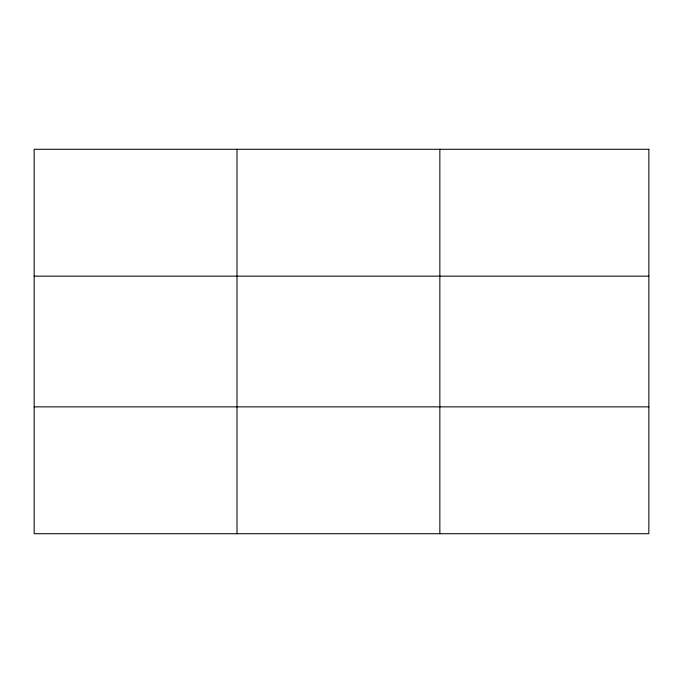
<?xml version="1.0" encoding="UTF-8"?>
<svg xmlns="http://www.w3.org/2000/svg" width="683" height="683" viewBox="0 0 683 683"><rect width="100%" height="100%" fill="white"/><g stroke="black" fill="none" stroke-linecap="round" stroke-linejoin="round"><path stroke-width="1.02" d="M237.001 149.278L237.001 533.722M439.852 149.278L439.852 533.722M34.15 276.145L648.85 276.145M34.15 406.855L648.85 406.855M648.85 149.278L648.85 533.722L34.15 533.722L34.15 149.278L648.85 149.278"/></g></svg>
